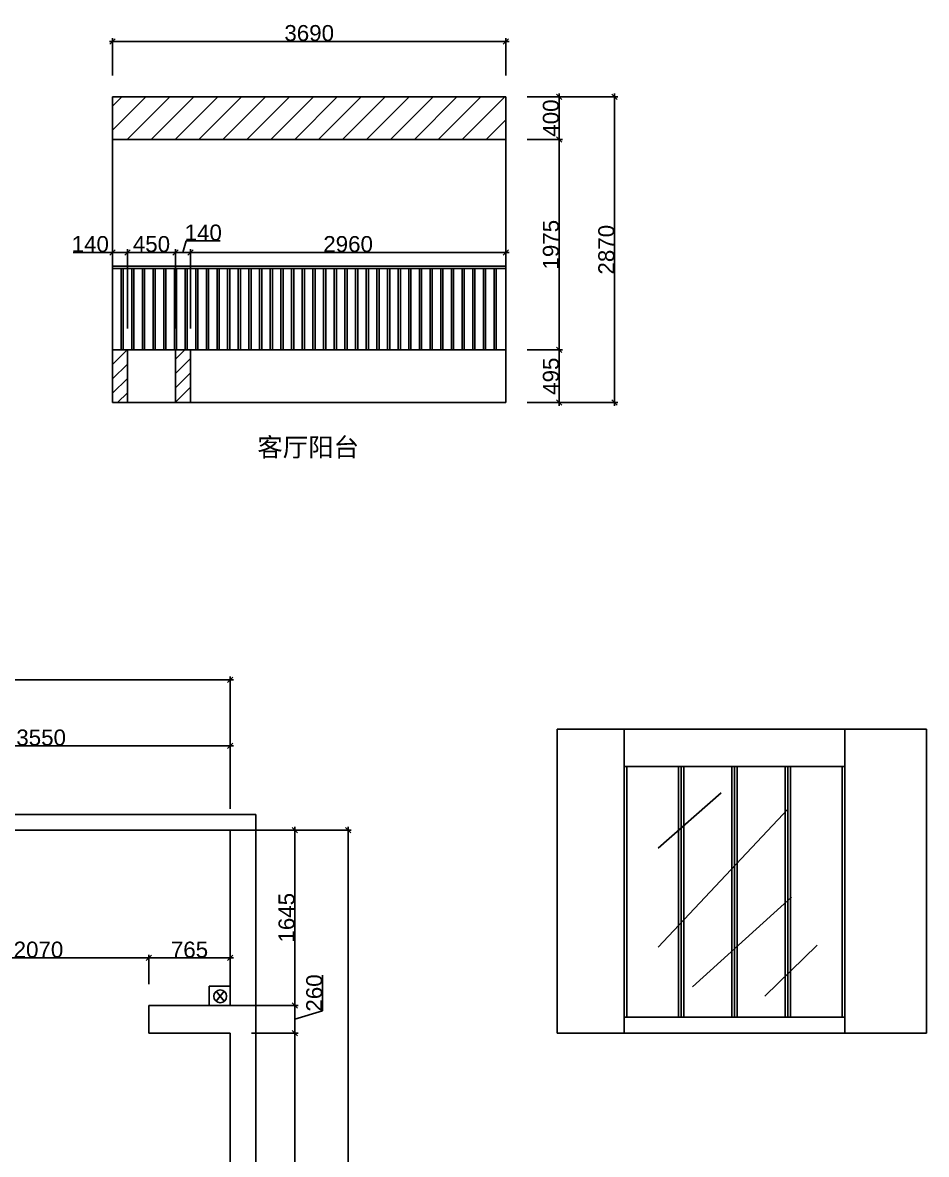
# Model space of a CAD drawing. Header units: millimetres. Extents: x -1666 to 220555, y -7114 to 28673.
# Drawn here: x 8317 to 16795, y 5387 to 16006 of the extents above; entities that cross this region are included whole.
import ezdxf

# ---------------------------------------------------------------- set-up
doc = ezdxf.new("R2010")
doc.units = ezdxf.units.MM
doc.header["$LTSCALE"] = 80
doc.styles.add('MtXpl_', font='')
doc.styles.get("Standard").update_dxf_attribs({"font": 'arial.ttf'})
doc.styles.get('MtXpl_').set_extended_font_data('SimSun')
doc.dimstyles.new('ISO-25', dxfattribs={"dimtxt": 150, "dimasz": 50, "dimexe": 30, "dimexo": 200, "dimtad": 1, "dimtxsty": 'Standard', "dimblk": 'OBLIQUE', "dimcen": 2.5, "dimdle": 30, "dimclrd": 3, "dimclre": 3, "dimclrt": 3, "dimadec": 0, "dimazin": 0, "dimtfac": 1, "dimtmove": 0, "dimatfit": 3, "dimfxl": 1, "dimtfillclr": 3, "dimarcsym": 0})

# ---------------------------------------------------------------- blocks, each defined once
blk = doc.blocks.new('_Oblique')
at = {"color": 0, "linetype": 'ByBlock', "lineweight": -2}
blk.add_line((-0.5, -0.5), (0.5, 0.5), dxfattribs=at)
blk = doc.blocks.new('*D14')
at = {"color": 3, "lineweight": -2, "transparency": 16777216}
for p, q in [((6715, 8630), (6715, 9250)), ((10265, 8630), (10265, 9250)), ((6685, 9220), (10295, 9220))]:
    blk.add_line(p, q, dxfattribs=at)
at = {"layer": 'Defpoints', "color": 0, "transparency": 16777216}
for p in [(10265, 9220), (6715, 8430), (10265, 8430)]:
    blk.add_point(p, dxfattribs=at)
at = {"color": 3, "lineweight": -2, "transparency": 16777216, "xscale": 50, "yscale": 50, "zscale": 50, "rotation": 180}
blk.add_blockref('_Oblique', (6715, 9220), dxfattribs=at)
at = {"color": 3, "lineweight": -2, "transparency": 16777216, "xscale": 50, "yscale": 50, "zscale": 50}
blk.add_blockref('_Oblique', (10265, 9220), dxfattribs=at)
at = {"color": 3, "transparency": 16777216, "insert": (8490, 9297), "char_height": 150, "attachment_point": 5}
blk.add_mtext('3550', dxfattribs=at)
blk = doc.blocks.new('*D15')
at = {"color": 3, "lineweight": -2, "transparency": 16777216}
for p, q in [((13350, 12410), (13350, 12965)), ((13050, 12935), (13380, 12935)), ((13050, 12440), (13380, 12440))]:
    blk.add_line(p, q, dxfattribs=at)
at = {"layer": 'Defpoints', "color": 0, "transparency": 16777216}
for p in [(12850, 12935), (13350, 12935), (12850, 12440)]:
    blk.add_point(p, dxfattribs=at)
at = {"color": 3, "lineweight": -2, "transparency": 16777216, "xscale": 50, "yscale": 50, "zscale": 50}
for p, rotation in [((13350, 12935), 90), ((13350, 12440), 270)]:
    blk.add_blockref('_Oblique', p, dxfattribs=dict(at, rotation=rotation))
at = {"color": 3, "transparency": 16777216, "insert": (13273, 12688), "char_height": 150, "attachment_point": 5, "rotation": 90}
blk.add_mtext('495', dxfattribs=at)
blk = doc.blocks.new('*D16')
at = {"color": 3, "lineweight": -2, "transparency": 16777216}
for p, q in [((13050, 14910), (13380, 14910)), ((13350, 12905), (13350, 14940)), ((13050, 12935), (13380, 12935))]:
    blk.add_line(p, q, dxfattribs=at)
at = {"layer": 'Defpoints', "color": 0, "transparency": 16777216}
for p in [(12850, 14910), (13350, 14910), (12850, 12935)]:
    blk.add_point(p, dxfattribs=at)
at = {"color": 3, "lineweight": -2, "transparency": 16777216, "xscale": 50, "yscale": 50, "zscale": 50}
for p, rotation in [((13350, 14910), 90), ((13350, 12935), 270)]:
    blk.add_blockref('_Oblique', p, dxfattribs=dict(at, rotation=rotation))
at = {"color": 3, "transparency": 16777216, "insert": (13273, 13922), "char_height": 150, "attachment_point": 5, "rotation": 90}
blk.add_mtext('1975', dxfattribs=at)
blk = doc.blocks.new('*D17')
at = {"color": 3, "lineweight": -2, "transparency": 16777216}
for p, q in [((13050, 15310), (13380, 15310)), ((13350, 14880), (13350, 15340)), ((13050, 14910), (13380, 14910))]:
    blk.add_line(p, q, dxfattribs=at)
at = {"layer": 'Defpoints', "color": 0, "transparency": 16777216}
for p in [(12850, 15310), (13350, 15310), (12850, 14910)]:
    blk.add_point(p, dxfattribs=at)
at = {"color": 3, "lineweight": -2, "transparency": 16777216, "xscale": 50, "yscale": 50, "zscale": 50}
for p, rotation in [((13350, 15310), 90), ((13350, 14910), 270)]:
    blk.add_blockref('_Oblique', p, dxfattribs=dict(at, rotation=rotation))
at = {"color": 3, "transparency": 16777216, "insert": (13273, 15110), "char_height": 150, "attachment_point": 5, "rotation": 90}
blk.add_mtext('400', dxfattribs=at)
blk = doc.blocks.new('*D18')
at = {"color": 3, "lineweight": -2, "transparency": 16777216}
for p, q in [((13050, 15310), (13900, 15310)), ((13870, 12410), (13870, 15340)), ((13050, 12440), (13900, 12440))]:
    blk.add_line(p, q, dxfattribs=at)
at = {"layer": 'Defpoints', "color": 0, "transparency": 16777216}
for p in [(12850, 15310), (13870, 15310), (12850, 12440)]:
    blk.add_point(p, dxfattribs=at)
at = {"color": 3, "lineweight": -2, "transparency": 16777216, "xscale": 50, "yscale": 50, "zscale": 50}
for p, rotation in [((13870, 15310), 90), ((13870, 12440), 270)]:
    blk.add_blockref('_Oblique', p, dxfattribs=dict(at, rotation=rotation))
at = {"color": 3, "transparency": 16777216, "insert": (13793, 13875), "char_height": 150, "attachment_point": 5, "rotation": 90}
blk.add_mtext('2870', dxfattribs=at)
blk = doc.blocks.new('*D19')
at = {"color": 3, "lineweight": -2, "transparency": 16777216}
for p, q in [((9130, 15830), (12880, 15830)), ((9160, 15510), (9160, 15860)), ((12850, 15510), (12850, 15860))]:
    blk.add_line(p, q, dxfattribs=at)
at = {"layer": 'Defpoints', "color": 0, "transparency": 16777216}
for p in [(12850, 15830), (9160, 15310), (12850, 15310)]:
    blk.add_point(p, dxfattribs=at)
at = {"color": 3, "lineweight": -2, "transparency": 16777216, "xscale": 50, "yscale": 50, "zscale": 50, "rotation": 180}
blk.add_blockref('_Oblique', (9160, 15830), dxfattribs=at)
at = {"color": 3, "lineweight": -2, "transparency": 16777216, "xscale": 50, "yscale": 50, "zscale": 50}
blk.add_blockref('_Oblique', (12850, 15830), dxfattribs=at)
at = {"color": 3, "transparency": 16777216, "insert": (11005, 15907), "char_height": 150, "attachment_point": 5}
blk.add_mtext('3690', dxfattribs=at)
blk = doc.blocks.new('*D20')
at = {"color": 3, "lineweight": -2, "transparency": 16777216}
for p, q in [((9160, 13850), (8792, 13850)), ((9300, 13850), (9130, 13850)), ((9160, 13135), (9160, 13880)), ((9300, 13135), (9300, 13880))]:
    blk.add_line(p, q, dxfattribs=at)
at = {"layer": 'Defpoints', "color": 0, "transparency": 16777216}
for p in [(9300, 13850), (9160, 12935), (9300, 12935)]:
    blk.add_point(p, dxfattribs=at)
at = {"color": 3, "lineweight": -2, "transparency": 16777216, "xscale": 50, "yscale": 50, "zscale": 50, "rotation": 180}
blk.add_blockref('_Oblique', (9160, 13850), dxfattribs=at)
at = {"color": 3, "lineweight": -2, "transparency": 16777216, "xscale": 50, "yscale": 50, "zscale": 50}
blk.add_blockref('_Oblique', (9300, 13850), dxfattribs=at)
at = {"color": 3, "transparency": 16777216, "insert": (8951, 13927), "char_height": 150, "attachment_point": 5}
blk.add_mtext('140', dxfattribs=at)
blk = doc.blocks.new('*D21')
at = {"color": 3, "lineweight": -2, "transparency": 16777216}
for p, q in [((9270, 13850), (9780, 13850)), ((9300, 13135), (9300, 13880)), ((9750, 13135), (9750, 13880))]:
    blk.add_line(p, q, dxfattribs=at)
at = {"layer": 'Defpoints', "color": 0, "transparency": 16777216}
for p in [(9750, 13850), (9300, 12935), (9750, 12935)]:
    blk.add_point(p, dxfattribs=at)
at = {"color": 3, "lineweight": -2, "transparency": 16777216, "xscale": 50, "yscale": 50, "zscale": 50, "rotation": 180}
blk.add_blockref('_Oblique', (9300, 13850), dxfattribs=at)
at = {"color": 3, "lineweight": -2, "transparency": 16777216, "xscale": 50, "yscale": 50, "zscale": 50}
blk.add_blockref('_Oblique', (9750, 13850), dxfattribs=at)
at = {"color": 3, "transparency": 16777216, "insert": (9525, 13927), "char_height": 150, "attachment_point": 5}
blk.add_mtext('450', dxfattribs=at)
blk = doc.blocks.new('*D22')
at = {"color": 3, "lineweight": -2, "transparency": 16777216}
for p, q in [((9820, 13850), (9852, 13958)), ((9852, 13958), (10170, 13958)), ((9720, 13850), (9920, 13850)), ((9750, 13135), (9750, 13880)), ((9890, 13135), (9890, 13880))]:
    blk.add_line(p, q, dxfattribs=at)
at = {"layer": 'Defpoints', "color": 0, "transparency": 16777216}
for p in [(9890, 13850), (9750, 12935), (9890, 12935)]:
    blk.add_point(p, dxfattribs=at)
at = {"color": 3, "lineweight": -2, "transparency": 16777216, "xscale": 50, "yscale": 50, "zscale": 50, "rotation": 180}
blk.add_blockref('_Oblique', (9750, 13850), dxfattribs=at)
at = {"color": 3, "lineweight": -2, "transparency": 16777216, "xscale": 50, "yscale": 50, "zscale": 50}
blk.add_blockref('_Oblique', (9890, 13850), dxfattribs=at)
at = {"color": 3, "transparency": 16777216, "insert": (10011, 14035), "char_height": 150, "attachment_point": 5}
blk.add_mtext('140', dxfattribs=at)
blk = doc.blocks.new('*D23')
at = {"color": 3, "lineweight": -2, "transparency": 16777216}
for p, q in [((9860, 13850), (12880, 13850)), ((9890, 13135), (9890, 13880)), ((12850, 13135), (12850, 13880))]:
    blk.add_line(p, q, dxfattribs=at)
at = {"layer": 'Defpoints', "color": 0, "transparency": 16777216}
for p in [(12850, 13850), (9890, 12935), (12850, 12935)]:
    blk.add_point(p, dxfattribs=at)
at = {"color": 3, "lineweight": -2, "transparency": 16777216, "xscale": 50, "yscale": 50, "zscale": 50, "rotation": 180}
blk.add_blockref('_Oblique', (9890, 13850), dxfattribs=at)
at = {"color": 3, "lineweight": -2, "transparency": 16777216, "xscale": 50, "yscale": 50, "zscale": 50}
blk.add_blockref('_Oblique', (12850, 13850), dxfattribs=at)
at = {"color": 3, "transparency": 16777216, "insert": (11370, 13927), "char_height": 150, "attachment_point": 5}
blk.add_mtext('2960', dxfattribs=at)
blk = doc.blocks.new('*D81')
at = {"color": 3, "lineweight": -2, "transparency": 16777216}
for p, q in [((10465, 6525), (10900, 6525)), ((10870, 3560), (10870, 6555)), ((7000, 3590), (10900, 3590))]:
    blk.add_line(p, q, dxfattribs=at)
at = {"layer": 'Defpoints', "color": 0, "transparency": 16777216}
for p in [(10265, 6525), (10870, 6525), (6800, 3590)]:
    blk.add_point(p, dxfattribs=at)
at = {"color": 3, "lineweight": -2, "transparency": 16777216, "xscale": 50, "yscale": 50, "zscale": 50}
for p, rotation in [((10870, 6525), 90), ((10870, 3590), 270)]:
    blk.add_blockref('_Oblique', p, dxfattribs=dict(at, rotation=rotation))
at = {"color": 3, "transparency": 16777216, "insert": (10793, 5057), "char_height": 150, "attachment_point": 5, "rotation": 90}
blk.add_mtext('2935', dxfattribs=at)
blk = doc.blocks.new('*D82')
at = {"color": 3, "lineweight": -2, "transparency": 16777216}
for p, q in [((11131, 6733), (11131, 7068)), ((10870, 6495), (10870, 6815)), ((9700, 6785), (10900, 6785)), ((10870, 6655), (11131, 6733)), ((10465, 6525), (10900, 6525))]:
    blk.add_line(p, q, dxfattribs=at)
at = {"layer": 'Defpoints', "color": 0, "transparency": 16777216}
for p in [(9500, 6785), (10870, 6785), (10265, 6525)]:
    blk.add_point(p, dxfattribs=at)
at = {"color": 3, "lineweight": -2, "transparency": 16777216, "xscale": 50, "yscale": 50, "zscale": 50}
for p, rotation in [((10870, 6785), 90), ((10870, 6525), 270)]:
    blk.add_blockref('_Oblique', p, dxfattribs=dict(at, rotation=rotation))
at = {"color": 3, "transparency": 16777216, "insert": (11053, 6901), "char_height": 150, "attachment_point": 5, "rotation": 90}
blk.add_mtext('260', dxfattribs=at)
blk = doc.blocks.new('*D83')
at = {"color": 3, "lineweight": -2, "transparency": 16777216}
for p, q in [((10190, 8430), (10900, 8430)), ((10870, 6755), (10870, 8460)), ((9700, 6785), (10900, 6785))]:
    blk.add_line(p, q, dxfattribs=at)
at = {"layer": 'Defpoints', "color": 0, "transparency": 16777216}
for p in [(9990, 8430), (10870, 8430), (9500, 6785)]:
    blk.add_point(p, dxfattribs=at)
at = {"color": 3, "lineweight": -2, "transparency": 16777216, "xscale": 50, "yscale": 50, "zscale": 50}
for p, rotation in [((10870, 8430), 90), ((10870, 6785), 270)]:
    blk.add_blockref('_Oblique', p, dxfattribs=dict(at, rotation=rotation))
at = {"color": 3, "transparency": 16777216, "insert": (10793, 7607), "char_height": 150, "attachment_point": 5, "rotation": 90}
blk.add_mtext('1645', dxfattribs=at)
blk = doc.blocks.new('*D85')
at = {"color": 3, "lineweight": -2, "transparency": 16777216}
for p, q in [((7400, 7230), (9530, 7230)), ((7430, 6985), (7430, 7260)), ((9500, 6985), (9500, 7260))]:
    blk.add_line(p, q, dxfattribs=at)
at = {"layer": 'Defpoints', "color": 0, "transparency": 16777216}
for p in [(9500, 7230), (7430, 6785), (9500, 6785)]:
    blk.add_point(p, dxfattribs=at)
at = {"color": 3, "lineweight": -2, "transparency": 16777216, "xscale": 50, "yscale": 50, "zscale": 50, "rotation": 180}
blk.add_blockref('_Oblique', (7430, 7230), dxfattribs=at)
at = {"color": 3, "lineweight": -2, "transparency": 16777216, "xscale": 50, "yscale": 50, "zscale": 50}
blk.add_blockref('_Oblique', (9500, 7230), dxfattribs=at)
at = {"color": 3, "transparency": 16777216, "insert": (8465, 7307), "char_height": 150, "attachment_point": 5}
blk.add_mtext('2070', dxfattribs=at)
blk = doc.blocks.new('*D86')
at = {"color": 3, "lineweight": -2, "transparency": 16777216}
for p, q in [((9470, 7230), (10295, 7230)), ((9500, 6985), (9500, 7260)), ((10265, 6985), (10265, 7260))]:
    blk.add_line(p, q, dxfattribs=at)
at = {"layer": 'Defpoints', "color": 0, "transparency": 16777216}
for p in [(10265, 7230), (9500, 6785), (10265, 6785)]:
    blk.add_point(p, dxfattribs=at)
at = {"color": 3, "lineweight": -2, "transparency": 16777216, "xscale": 50, "yscale": 50, "zscale": 50, "rotation": 180}
blk.add_blockref('_Oblique', (9500, 7230), dxfattribs=at)
at = {"color": 3, "lineweight": -2, "transparency": 16777216, "xscale": 50, "yscale": 50, "zscale": 50}
blk.add_blockref('_Oblique', (10265, 7230), dxfattribs=at)
at = {"color": 3, "transparency": 16777216, "insert": (9882, 7307), "char_height": 150, "attachment_point": 5}
blk.add_mtext('765', dxfattribs=at)
blk = doc.blocks.new('*D96')
at = {"color": 3, "lineweight": -2, "transparency": 16777216}
for p, q in [((10465, 8430), (11400, 8430)), ((11370, 8460), (11370, -1750)), ((10465, -1720), (11400, -1720))]:
    blk.add_line(p, q, dxfattribs=at)
at = {"layer": 'Defpoints', "color": 0, "transparency": 16777216}
for p in [(10265, 8430), (10265, -1720), (11370, -1720)]:
    blk.add_point(p, dxfattribs=at)
at = {"color": 3, "lineweight": -2, "transparency": 16777216, "xscale": 50, "yscale": 50, "zscale": 50}
for p, rotation in [((11370, 8430), 90), ((11370, -1720), 270)]:
    blk.add_blockref('_Oblique', p, dxfattribs=dict(at, rotation=rotation))
at = {"color": 3, "transparency": 16777216, "insert": (11293, 3355), "char_height": 150, "attachment_point": 5, "rotation": 90}
blk.add_mtext('10150', dxfattribs=at)
blk = doc.blocks.new('*D112')
at = {"color": 3, "lineweight": -2, "transparency": 16777216}
for p, q in [((270, 9840), (10295, 9840)), ((300, 7355), (300, 9870)), ((10265, 8630), (10265, 9870))]:
    blk.add_line(p, q, dxfattribs=at)
at = {"layer": 'Defpoints', "color": 0, "transparency": 16777216}
for p in [(10265, 9840), (10265, 8430), (300, 7155)]:
    blk.add_point(p, dxfattribs=at)
at = {"color": 3, "lineweight": -2, "transparency": 16777216, "xscale": 50, "yscale": 50, "zscale": 50, "rotation": 180}
blk.add_blockref('_Oblique', (300, 9840), dxfattribs=at)
at = {"color": 3, "lineweight": -2, "transparency": 16777216, "xscale": 50, "yscale": 50, "zscale": 50}
blk.add_blockref('_Oblique', (10265, 9840), dxfattribs=at)
at = {"color": 3, "transparency": 16777216, "insert": (5282, 9917), "char_height": 150, "attachment_point": 5}
blk.add_mtext('9965', dxfattribs=at)

msp = doc.modelspace()

# ---------------------------------------------------------------- hatches: boundary and pattern name
at = {"true_color": 0xcd2027}
h = msp.add_hatch(dxfattribs=at)
h.set_pattern_fill('ANSI31', color=242, scale=50)
h.paths.add_polyline_path([(12850, 15310), (9160, 15310), (9160, 14910), (12850, 14910)])
h = msp.add_hatch(dxfattribs=at)
h.set_pattern_fill('ANSI31', color=242, scale=30)
h.paths.add_polyline_path([(9750, 12440), (9890, 12440), (9890, 12935), (9750, 12935)])
h.paths.add_polyline_path([(9300, 12935), (9160, 12935), (9160, 12440), (9300, 12440)])

# ---------------------------------------------------------------- linework, layer by layer
at = {"color": 41, "true_color": 0xf4ee51}
for p, q in [((12850, 15310), (9160, 15310)), ((9160, 15310), (9160, 12440)), ((12850, 12440), (12850, 15310)), ((9160, 14910), (12850, 14910)), ((9160, 13720), (12850, 13720)), ((9160, 13700), (12850, 13700)), ((9160, 12935), (9160, 13700)), ((9240, 12935), (9240, 13700)), ((9260, 12935), (9260, 13700)), ((9340, 12935), (9340, 13700)), ((9360, 12935), (9360, 13700)), ((9440, 12935), (9440, 13700)), ((9460, 12935), (9460, 13700)), ((9540, 12935), (9540, 13700)), ((9560, 12935), (9560, 13700)), ((9640, 12935), (9640, 13700)), ((9660, 12935), (9660, 13700)), ((9740, 12935), (9740, 13700)), ((9760, 12935), (9760, 13700)), ((9840, 12935), (9840, 13700)), ((9860, 12935), (9860, 13700)), ((9940, 12935), (9940, 13700)), ((9960, 12935), (9960, 13700)), ((10040, 12935), (10040, 13700)), ((10060, 12935), (10060, 13700)), ((10140, 12935), (10140, 13700)), ((10160, 12935), (10160, 13700)), ((10240, 12935), (10240, 13700)), ((10260, 12935), (10260, 13700)), ((10340, 12935), (10340, 13700)), ((10360, 12935), (10360, 13700)), ((10440, 12935), (10440, 13700)), ((10460, 12935), (10460, 13700)), ((10540, 12935), (10540, 13700)), ((10560, 12935), (10560, 13700)), ((10640, 12935), (10640, 13700)), ((10660, 12935), (10660, 13700)), ((10740, 12935), (10740, 13700)), ((10760, 12935), (10760, 13700)), ((10840, 12935), (10840, 13700)), ((10860, 12935), (10860, 13700)), ((10940, 12935), (10940, 13700)), ((10960, 12935), (10960, 13700)), ((11040, 12935), (11040, 13700)), ((11060, 12935), (11060, 13700)), ((11140, 12935), (11140, 13700)), ((11160, 12935), (11160, 13700)), ((11240, 12935), (11240, 13700)), ((11260, 12935), (11260, 13700)), ((11340, 12935), (11340, 13700)), ((11360, 12935), (11360, 13700)), ((11440, 12935), (11440, 13700)), ((11460, 12935), (11460, 13700)), ((11540, 12935), (11540, 13700)), ((11560, 12935), (11560, 13700)), ((11640, 12935), (11640, 13700)), ((11660, 12935), (11660, 13700)), ((11740, 12935), (11740, 13700)), ((11760, 12935), (11760, 13700)), ((11840, 12935), (11840, 13700)), ((11860, 12935), (11860, 13700)), ((11940, 12935), (11940, 13700)), ((11960, 12935), (11960, 13700)), ((12040, 12935), (12040, 13700)), ((12060, 12935), (12060, 13700)), ((12140, 12935), (12140, 13700)), ((12160, 12935), (12160, 13700)), ((12240, 12935), (12240, 13700)), ((12260, 12935), (12260, 13700)), ((12340, 12935), (12340, 13700)), ((12360, 12935), (12360, 13700)), ((12440, 12935), (12440, 13700)), ((12460, 12935), (12460, 13700)), ((12540, 12935), (12540, 13700)), ((12560, 12935), (12560, 13700)), ((12640, 12935), (12640, 13700)), ((12660, 12935), (12660, 13700)), ((12740, 12935), (12740, 13700)), ((12760, 12935), (12760, 13700)), ((9160, 12935), (12850, 12935)), ((9300, 12935), (9300, 12440)), ((9750, 12935), (9750, 12440)), ((9890, 12935), (9890, 12440)), ((9160, 12440), (12850, 12440)), ((13330, 6525), (13330, 9375)), ((13960, 6525), (13960, 9375)), ((16030, 6525), (16030, 9375)), ((16795, 6525), (16795, 9375)), ((13985, 6675), (13985, 9025)), ((14470, 9025), (14470, 6675)), ((14495, 9025), (14495, 6675)), ((14520, 9025), (14520, 6675)), ((14970, 9025), (14970, 6675)), ((14995, 9025), (14995, 6675)), ((15020, 9025), (15020, 6675)), ((15470, 9025), (15470, 6675)), ((15495, 9025), (15495, 6675)), ((15520, 9025), (15520, 6675)), ((16005, 6675), (16005, 9025)), ((14280, 8260), (14870, 8780)), ((14280, 7330), (15500, 8630)), ((14600, 6960), (15530, 7800)), ((15280, 6870), (15770, 7350)), ((10265, 6965), (10065, 6965)), ((10065, 6965), (10065, 6785)), ((10207.482, 6916.852), (10132.518, 6823.148)), ((10207.482, 6823.148), (10132.518, 6916.852))]:
    msp.add_line(p, q, dxfattribs=at)
at = {"color": 2, "true_color": 0xf1eb1f}
for p, q in [((16795, 9375), (13330, 9375)), ((16030, 9025), (13960, 9025)), ((10505, 8575), (6570, 8575)), ((10505, 8575), (10505, -1840)), ((10265, 8430), (6715, 8430)), ((10265, 6785), (10265, 8430)), ((9500, 6785), (9500, 6525)), ((9500, 6785), (10265, 6785)), ((16030, 6675), (13960, 6675)), ((10265, 6525), (9500, 6525)), ((10265, -1720), (10265, 6525)), ((16795, 6525), (13330, 6525))]:
    msp.add_line(p, q, dxfattribs=at)
at = {"color": 41, "true_color": 0xf4ee51}
msp.add_circle((10170, 6870), 60, dxfattribs=at)

# ---------------------------------------------------------------- texts
at = {"color": 41, "true_color": 0xf4ee51, "style": 'MtXpl_'}
msp.add_text('客厅阳台', height=175, dxfattribs=at).set_placement((10518.268, 11934.693))

# ---------------------------------------------------------------- dimensions: what is measured, and where the dimension line sits
at = {"color": 41, "true_color": 0xf4ee51}
for base, p1, p2, picture, middle in [((12850, 15830), (9160, 15310), (12850, 15310), '*D19', (11005, 15907.262)), ((10265, 9840), (300, 7155), (10265, 8430), '*D112', (5282.5, 9917.211)), ((10265, 9220), (6715, 8430), (10265, 8430), '*D14', (8490, 9297.262))]:
    dim = msp.add_linear_dim(base=base, p1=p1, p2=p2, dimstyle='ISO-25', dxfattribs=at)
    dim.commit()
    dim.dimension.update_dxf_attribs({"geometry": picture, "text_midpoint": middle})
for base, p1, p2, picture, middle in [((13350, 15310), (12850, 14910), (12850, 15310), '*D17', (13272.789, 15110)), ((13350, 14910), (12850, 12935), (12850, 14910), '*D16', (13272.789, 13922.5)), ((10870, 8430), (9500, 6785), (9990, 8430), '*D83', (10792.789, 7607.5)), ((10870, 6785), (10265, 6525), (9500, 6785), '*D82', (11053.484, 6733.834)), ((10870, 6525), (6800, 3590), (10265, 6525), '*D81', (10792.738, 5057.5))]:
    dim = msp.add_linear_dim(base=base, p1=p1, p2=p2, angle=90, dimstyle='ISO-25', override={"dimtmove": 1}, dxfattribs=at)
    dim.commit()
    dim.dimension.update_dxf_attribs({"geometry": picture, "text_midpoint": middle})
for base, p1, p2, picture, middle in [((13870, 15310), (12850, 12440), (12850, 15310), '*D18', (13792.789, 13875)), ((11370, -1720), (10265, 8430), (10265, -1720), '*D96', (11292.789, 3355))]:
    dim = msp.add_linear_dim(base=base, p1=p1, p2=p2, angle=90, dimstyle='ISO-25', dxfattribs=at)
    dim.commit()
    dim.dimension.update_dxf_attribs({"geometry": picture, "text_midpoint": middle})
for base, p1, p2, picture, middle in [((9890, 13850), (9750, 12935), (9890, 12935), '*D22', (9852.882, 14034.734)), ((9750, 13850), (9300, 12935), (9750, 12935), '*D21', (9525, 13927.211)), ((12850, 13850), (9890, 12935), (12850, 12935), '*D23', (11370, 13927.211)), ((9500, 7230), (7430, 6785), (9500, 6785), '*D85', (8465, 7307.211)), ((10265, 7230), (9500, 6785), (10265, 6785), '*D86', (9882.5, 7307.211))]:
    dim = msp.add_linear_dim(base=base, p1=p1, p2=p2, dimstyle='ISO-25', override={"dimtmove": 1}, dxfattribs=at)
    dim.commit()
    dim.dimension.update_dxf_attribs({"geometry": picture, "text_midpoint": middle})
dim = msp.add_linear_dim(base=(9300, 13850), p1=(9160, 12935), p2=(9300, 12935), dimstyle='ISO-25', dxfattribs=at)
dim.commit()
dim.dimension.update_dxf_attribs({"geometry": '*D20', "text_midpoint": (8950.985, 13850), "dimtype": 160})
dim = msp.add_linear_dim(base=(13350, 12935), p1=(12850, 12440), p2=(12850, 12935), angle=90, dimstyle='ISO-25', dxfattribs=at)
dim.commit()
dim.dimension.update_dxf_attribs({"geometry": '*D15', "text_midpoint": (13350, 12687.5), "dimtype": 160})

doc.saveas('drawing.dxf')
